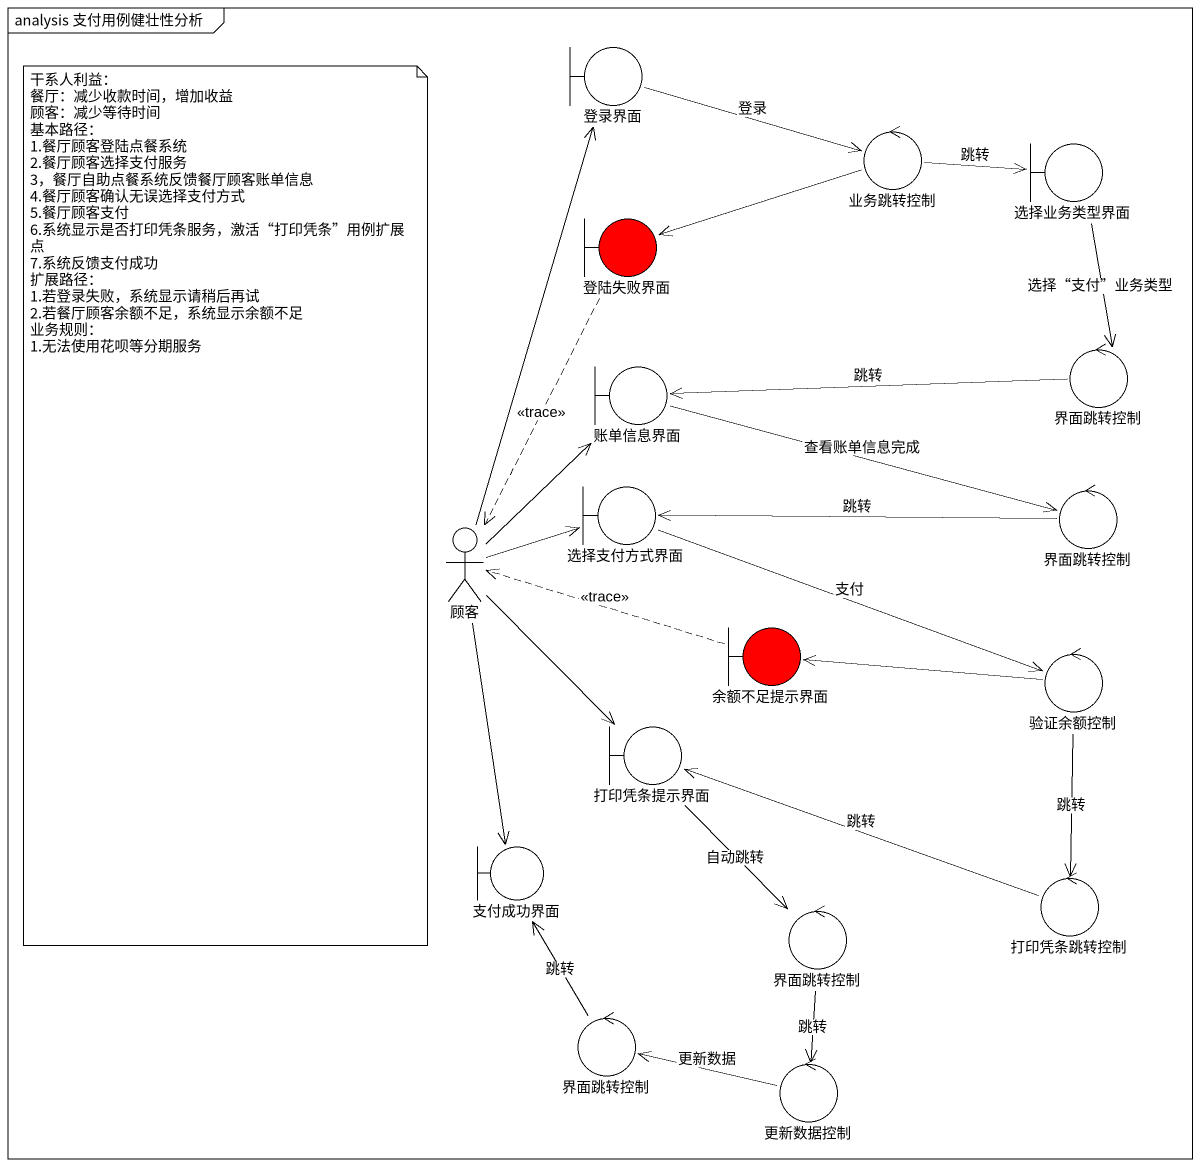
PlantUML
@startuml
mainframe analysis 支付用例健壮性分析
boundary 登录界面
control 业务跳转控制
boundary 选择业务类型界面
boundary 登陆失败界面 #FF0000
boundary 账单信息界面
control 界面跳转控制
boundary 选择支付方式界面
control "界面跳转控制" as 界面跳转控制_2
actor 顾客
boundary 余额不足提示界面 #FF0000
control 验证余额控制
boundary 打印凭条提示界面
boundary 支付成功界面
control "界面跳转控制" as 界面跳转控制_3
control 打印凭条跳转控制
control "界面跳转控制" as 界面跳转控制_4
control 更新数据控制
登录界面 -right-> 业务跳转控制 : 登录
业务跳转控制 -right-> 选择业务类型界面 : 跳转
业务跳转控制 -left-> 登陆失败界面
选择业务类型界面 --> 界面跳转控制 : 选择“支付”业务类型
登陆失败界面 ..> 顾客 : <<trace>>
账单信息界面 -right-> 界面跳转控制_2 : 查看账单信息完成
界面跳转控制 -left-> 账单信息界面 : 跳转
选择支付方式界面 -right-> 验证余额控制 : 支付
界面跳转控制_2 -left-> 选择支付方式界面 : 跳转
顾客 -up-> 登录界面
顾客 -up-> 账单信息界面
顾客 -right-> 选择支付方式界面
顾客 --> 打印凭条提示界面
顾客 --> 支付成功界面
余额不足提示界面 .left.> 顾客 : <<trace>>
验证余额控制 -left-> 余额不足提示界面
验证余额控制 --> 打印凭条跳转控制 : 跳转
打印凭条提示界面 --> 界面跳转控制_3 : 自动跳转
界面跳转控制_3 --> 更新数据控制 : 跳转
打印凭条跳转控制 -left-> 打印凭条提示界面 : 跳转
界面跳转控制_4 -up-> 支付成功界面 : 跳转
更新数据控制 -left-> 界面跳转控制_4 : 更新数据
note as N1
  干系人利益：
  餐厅：减少收款时间，增加收益
  顾客：减少等待时间
  基本路径：
  1.餐厅顾客登陆点餐系统
  2.餐厅顾客选择支付服务
  3，餐厅自助点餐系统反馈餐厅顾客账单信息
  4.餐厅顾客确认无误选择支付方式
  5.餐厅顾客支付
  6.系统显示是否打印凭条服务，激活“打印凭条”用例扩展点
  7.系统反馈支付成功
  扩展路径：
  1.若登录失败，系统显示请稍后再试
  2.若餐厅顾客余额不足，系统显示余额不足
  业务规则：
  1.无法使用花呗等分期服务
end note
@enduml
